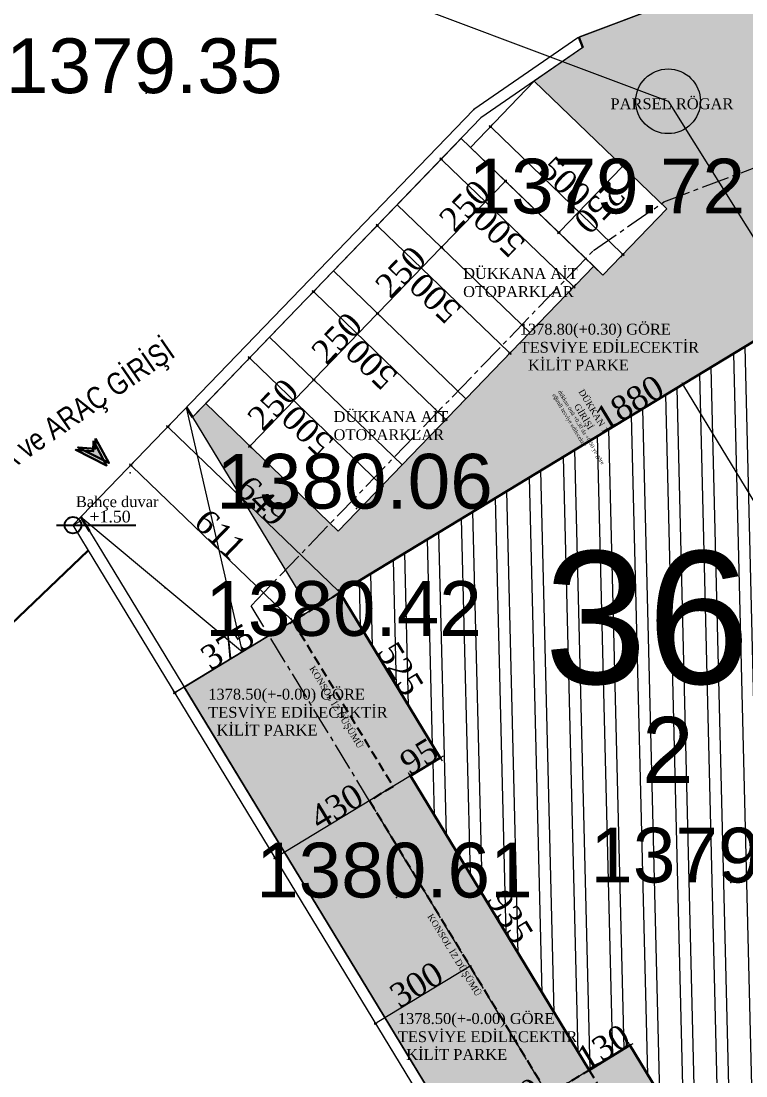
# Model space of a CAD drawing. Header units: millimetres. Extents: x 2232 to 85269, y -3593 to 5869.
# Drawn here: x 4327 to 4820, y -1970 to -1254 of the extents above; entities that cross this region are included whole.
import ezdxf

# ---------------------------------------------------------------- set-up
doc = ezdxf.new("R2010")
doc.units = ezdxf.units.MM
for name, pattern in [('CENTER2', [112.5, 75, -12.5, 12.5, -12.5]), ('DOTX2', [0.5, 0, -0.5]), ('HIDDEN', [0.375, 0.25, -0.125])]:
    doc.linetypes.add(name, pattern=pattern)
for name, color, linetype, lineweight in [('03_PARSEL_ALN_YENI', 40, 'Continuous', 0), ('@03_PARSEL', 40, 'Continuous', 0), ('duvar', 232, 'Continuous', 30), ('gors2', 55, 'Continuous', 30), ('iz', 1, 'DOTX2', 20), ('Kiris', 7, 'Continuous', 30), ('KOMSU', 6, 'Continuous', 0), ('NKOT', 1, 'Continuous', 0), ('NOKTA', 30, 'Continuous', 0), ('NOKTA_PARSEL_YENI', 2, 'Continuous', 0), ('taramaa', 8, 'Continuous', 13), ('TEVHID', 4, 'Continuous', 0), ('yazı', 11, 'Continuous', 20), ('YOLATERK', 143, 'Continuous', 0), ('ölçü iç', 170, 'Continuous', 9), ('ÖLÇÜ İÇ', 7, 'Continuous', 9)]:
    doc.layers.add(name, color=color, linetype=linetype, lineweight=lineweight)
for name, color, linetype in [('Kot', 7, 'Continuous'), ('LINES', 50, 'Continuous'), ('Yazi', 7, 'Continuous')]:
    doc.layers.add(name, color=color, linetype=linetype)
doc.styles.add('m2', font='arial.ttf', dxfattribs={"width": 0.8, "height": 16})
doc.styles.add('ROMANT', font='times.ttf')
doc.styles.get("Standard").update_dxf_attribs({"font": 'arial.ttf'})
doc.styles.add('times new roman tur_1_18', font='times.ttf', dxfattribs={"height": 0.2})
doc.styles.add('Times roman', font='times.ttf')
doc.dimstyles.new('VAZİYET ÖLÇÜ', dxfattribs={"dimtxt": 65, "dimasz": 5, "dimexe": 5, "dimexo": 0, "dimgap": 0, "dimtad": 1, "dimdec": 0, "dimzin": 3, "dimdsep": 46, "dimtxsty": 'ROMANT', "dimblk": 'fm-dim', "dimcen": 9, "dimdle": 1.25, "dimse1": 1, "dimse2": 1, "dimaunit": 1, "dimadec": 4, "dimazin": 0, "dimtfac": 0.75, "dimtdec": 0, "dimtix": 1, "dimtofl": 0, "dimtmove": 2, "dimatfit": 3, "dimldrblk": '11_AR2', "dimfxl": 1, "dimtvp": 1, "dimtolj": 1, "dimtzin": 3, "dimarcsym": 0})
pattern_1 = [(45, (-15000, 0), (0, 45.25483399593904), [96, -32]), (135, (-14977.372583, 22.627417), (3.552713678800501e-15, 45.25483399593904), [96, -32])]

# ---------------------------------------------------------------- blocks, each defined once
blk = doc.blocks.new('fm-dim')
at = {"linetype": 'Continuous'}
for p, q in [((-0.5, 0), (-1, 0)), ((0, 0.5), (4e-16, 2)), ((0, -0.5), (0, -2)), ((0.5, -2e-16), (1, -4e-16))]:
    blk.add_line(p, q, dxfattribs=at)
at = {"color": 9, "linetype": 'Continuous'}
blk.add_circle((0, 0), 0.5, dxfattribs=at)
blk = doc.blocks.new('*D19')
at = {"layer": 'Defpoints', "color": 0, "transparency": 16777216}
for p in [(784669.4131599977, -318731.225567145, -11.59669621302051), (784669.4131599977, -318731.225567145), (784919.4131599976, -318731.2255671452, -11.59669621302051)]:
    blk.add_point(p, dxfattribs=at)
at = {"layer": 'ÖLÇÜ İÇ', "color": 0, "lineweight": -2, "transparency": 16777216}
blk.add_line((784914.4131599977, -318731.2255671451), (784674.4131599977, -318731.225567145), dxfattribs=at)
at = {"layer": 'ÖLÇÜ İÇ', "color": 0, "lineweight": -2, "transparency": 16777216, "xscale": 5, "yscale": 5, "zscale": 5}
for p, rotation in [((784669.4131599977, -318731.225567145), 179.999999999976), ((784919.4131599977, -318731.2255671451), 359.9999999999761)]:
    blk.add_blockref('fm-dim', p, dxfattribs=dict(at, rotation=rotation))
at = {"layer": 'ÖLÇÜ İÇ', "color": 0, "transparency": 16777216, "insert": (784794.4131599977, -318764.2879319613), "char_height": 65, "attachment_point": 5, "rotation": 179.99999999997607, "style": 'ROMANT'}
blk.add_mtext('\\A1;250', dxfattribs=at)
blk = doc.blocks.new('11_AR2')
blk.add_line((-0.5, 0), (-1, 0))
blk.add_circle((0, 0), 0.5)
blk = doc.blocks.new('*D20')
at = {"layer": 'Defpoints', "color": 0, "transparency": 16777216}
for p in [(784747.5802167184, -318397.8888023626, -11.59669621302051), (784747.5802167184, -318397.8888023626), (784747.5802167186, -318897.8888023625, -11.59669621302051)]:
    blk.add_point(p, dxfattribs=at)
at = {"layer": 'ÖLÇÜ İÇ', "color": 0, "lineweight": -2, "transparency": 16777216}
blk.add_line((784747.5802167186, -318892.8888023625), (784747.5802167184, -318402.8888023625), dxfattribs=at)
at = {"layer": 'ÖLÇÜ İÇ', "color": 0, "lineweight": -2, "transparency": 16777216, "xscale": 5, "yscale": 5, "zscale": 5}
for p, rotation in [((784747.5802167184, -318397.8888023625), 90.00000000002727), ((784747.5802167186, -318897.8888023625), 270.0000000000273)]:
    blk.add_blockref('fm-dim', p, dxfattribs=dict(at, rotation=rotation))
at = {"layer": 'ÖLÇÜ İÇ', "color": 0, "transparency": 16777216, "insert": (784780.6425815347, -318647.8888023625), "char_height": 65, "attachment_point": 5, "rotation": 270.0000000000273, "style": 'ROMANT'}
blk.add_mtext('\\A1;500', dxfattribs=at)
blk = doc.blocks.new('YTTYTY')
at = {"layer": 'NOKTA'}
for p in [(1080623.716218128, -439430.1932641108, -125.30517578125), (1081880.21621812, -439757.0932641466, -89.00146484375), (1081195.016218125, -440559.0932641466, -54.60205078125), (1080466.044500402, -440672.5898508866, -136720.0886726379), (1080675.316218122, -440774.0932641466, -18.90869140625), (1082211.116218119, -441574.8932642181, -89.404296875), (1081303.116218126, -441615.5932641466)]:
    blk.add_point(p, dxfattribs=at)
at = {"layer": 'NKOT'}
for s, p in [('1379.35', (1080242.544324799, -439430.1932641108, -125.30517578125)), ('1379.72', (1081499.044324792, -439757.0932641466, -89.00146484375)), ('1380.06', (1080813.844324796, -440559.0932641466, -54.60205078125)), ('1380.42', (1080784.121872484, -440904.7539435466, -18.90869140625)), ('1379.71', (1081829.944324791, -441574.8932642181, -89.404296875)), ('1380.61', (1080921.944324798, -441615.5932641466))]:
    blk.add_text(s, height=148.7500071525574, dxfattribs=at).set_placement(p)
blk = doc.blocks.new('*D2486')
at = {"layer": 'Defpoints', "color": 0, "transparency": 16777216}
for p in [(1127611.035515139, -439811.6020418108), (1127611.035515139, -439811.6020418109), (1126004.012808587, -440787.2444048847)]:
    blk.add_point(p, dxfattribs=at)
at = {"layer": 'ÖLÇÜ İÇ', "color": 0, "lineweight": -2, "transparency": 16777216}
blk.add_line((1126008.286805147, -440784.6496113661), (1127606.761518579, -439814.1968353297), dxfattribs=at)
at = {"layer": 'ÖLÇÜ İÇ', "color": 0, "lineweight": -2, "transparency": 16777216, "xscale": 5, "yscale": 5, "zscale": 5}
for p, rotation in [((1127611.035515139, -439811.6020418109), 31.2624292926261), ((1126004.012808587, -440787.2444048849), 211.2624292926261)]:
    blk.add_blockref('fm-dim', p, dxfattribs=dict(at, rotation=rotation))
at = {"layer": 'ÖLÇÜ İÇ', "color": 0, "transparency": 16777216, "insert": (1126790.366159875, -440271.16153665), "char_height": 65, "attachment_point": 5, "rotation": 31.262429292626095, "style": 'ROMANT'}
blk.add_mtext('\\A1;1880', dxfattribs=at)
blk = doc.blocks.new('*D2501')
at = {"layer": 'Defpoints', "color": 0, "transparency": 16777216}
for p in [(1126791.610492, -442017.087845767), (1126791.610492, -442017.087845767), (1127730.925745811, -443564.2746004803)]:
    blk.add_point(p, dxfattribs=at)
at = {"layer": 'ÖLÇÜ İÇ', "color": 0, "lineweight": -2, "transparency": 16777216}
blk.add_line((1127728.330952292, -443560.0006039203), (1126794.205285519, -442021.361842327), dxfattribs=at)
at = {"layer": 'ÖLÇÜ İÇ', "color": 0, "lineweight": -2, "transparency": 16777216, "xscale": 5, "yscale": 5, "zscale": 5}
for p, rotation in [((1126791.610492, -442017.087845767), 121.2624292926255), ((1127730.925745811, -443564.2746004803), 301.2624292926255)]:
    blk.add_blockref('fm-dim', p, dxfattribs=dict(at, rotation=rotation))
at = {"layer": 'ÖLÇÜ İÇ', "color": 0, "transparency": 16777216, "insert": (1127289.529805603, -442773.5232211351), "char_height": 65, "attachment_point": 5, "rotation": 301.2624292926255, "style": 'ROMANT'}
blk.add_mtext('\\A1;1810', dxfattribs=at)
blk = doc.blocks.new('*D2502')
at = {"layer": 'Defpoints', "color": 0, "transparency": 16777216}
for p in [(1126791.610492, -442017.0878457668), (1126680.48658144, -442084.5524772562), (1126680.48658144, -442084.5524772562)]:
    blk.add_point(p, dxfattribs=at)
at = {"layer": 'ÖLÇÜ İÇ', "color": 0, "lineweight": -2, "transparency": 16777216}
blk.add_line((1126787.33649544, -442019.6826392857), (1126684.760578, -442081.9576837374), dxfattribs=at)
at = {"layer": 'ÖLÇÜ İÇ', "color": 0, "lineweight": -2, "transparency": 16777216, "xscale": 5, "yscale": 5, "zscale": 5}
for p, rotation in [((1126791.610492, -442017.0878457669), 31.26242929268892), ((1126680.48658144, -442084.5524772562), 211.2624292926889)]:
    blk.add_blockref('fm-dim', p, dxfattribs=dict(at, rotation=rotation))
at = {"layer": 'ÖLÇÜ İÇ', "color": 0, "transparency": 16777216, "insert": (1126718.890534732, -442022.5584748138), "char_height": 65, "attachment_point": 5, "rotation": 31.262429292688893, "style": 'ROMANT'}
blk.add_mtext('\\A1;130', dxfattribs=at)
blk = doc.blocks.new('*D2503')
at = {"layer": 'Defpoints', "color": 0, "transparency": 16777216}
for p in [(1126195.260193422, -441285.3151205401), (1126195.260193421, -441285.3151205407), (1126680.486581441, -442084.5524772562)]:
    blk.add_point(p, dxfattribs=at)
at = {"layer": 'ÖLÇÜ İÇ', "color": 0, "lineweight": -2, "transparency": 16777216}
blk.add_line((1126677.891787921, -442080.2784806967), (1126197.85498694, -441289.5891171007), dxfattribs=at)
at = {"layer": 'ÖLÇÜ İÇ', "color": 0, "lineweight": -2, "transparency": 16777216, "xscale": 5, "yscale": 5, "zscale": 5}
for p, rotation in [((1126195.260193421, -441285.3151205407), 121.2624292926515), ((1126680.48658144, -442084.5524772567), 301.2624292926516)]:
    blk.add_blockref('fm-dim', p, dxfattribs=dict(at, rotation=rotation))
at = {"layer": 'ÖLÇÜ İÇ', "color": 0, "transparency": 16777216, "insert": (1126466.215192304, -441667.7271562245), "char_height": 65, "attachment_point": 5, "rotation": 301.2624292926515, "style": 'ROMANT'}
blk.add_mtext('\\A1;935', dxfattribs=at)
blk = doc.blocks.new('*D2504')
at = {"layer": 'Defpoints', "color": 0, "transparency": 16777216}
for p in [(1126276.466128062, -441236.0140436828), (1126195.260193422, -441285.3151205401), (1126195.260193422, -441285.3151205393)]:
    blk.add_point(p, dxfattribs=at)
at = {"layer": 'ÖLÇÜ İÇ', "color": 0, "lineweight": -2, "transparency": 16777216}
blk.add_line((1126272.192131502, -441238.6088372007), (1126199.534189981, -441282.7203270205), dxfattribs=at)
at = {"layer": 'ÖLÇÜ İÇ', "color": 0, "lineweight": -2, "transparency": 16777216, "xscale": 5, "yscale": 5, "zscale": 5}
for p, rotation in [((1126276.466128062, -441236.014043682), 31.26242929245344), ((1126195.260193422, -441285.3151205393), 211.2624292924534)]:
    blk.add_blockref('fm-dim', p, dxfattribs=dict(at, rotation=rotation))
at = {"layer": 'ÖLÇÜ İÇ', "color": 0, "transparency": 16777216, "insert": (1126218.656518067, -441232.3227772363), "char_height": 65, "attachment_point": 5, "rotation": 31.26242929245343, "style": 'ROMANT'}
blk.add_mtext('\\A1;95', dxfattribs=at)
blk = doc.blocks.new('*D2505')
at = {"layer": 'Defpoints', "color": 0, "transparency": 16777216}
for p in [(1126004.012808587, -440787.2444048848), (1126276.466128062, -441236.0140436827), (1126276.466128062, -441236.0140436827)]:
    blk.add_point(p, dxfattribs=at)
at = {"layer": 'ÖLÇÜ İÇ', "color": 0, "lineweight": -2, "transparency": 16777216}
blk.add_line((1126006.607602106, -440791.5184014448), (1126273.871334543, -441231.7400471228), dxfattribs=at)
at = {"layer": 'ÖLÇÜ İÇ', "color": 0, "lineweight": -2, "transparency": 16777216, "xscale": 5, "yscale": 5, "zscale": 5}
for p, rotation in [((1126004.012808587, -440787.2444048848), 121.2624292925841), ((1126276.466128062, -441236.0140436827), 301.262429292584)]:
    blk.add_blockref('fm-dim', p, dxfattribs=dict(at, rotation=rotation))
at = {"layer": 'ÖLÇÜ İÇ', "color": 0, "transparency": 16777216, "insert": (1126168.501155023, -440994.4712222955), "char_height": 65, "attachment_point": 5, "rotation": 301.26242929258405, "style": 'ROMANT'}
blk.add_mtext('\\A1;525', dxfattribs=at)
blk = doc.blocks.new('*D2506')
at = {"layer": 'Defpoints', "color": 0, "transparency": 16777216}
for p in [(1125536.57975412, -440336.6151011848), (1125536.57975412, -440336.6151011848), (1126004.012808412, -440787.244404991)]:
    blk.add_point(p, dxfattribs=at)
at = {"layer": 'ÖLÇÜ İÇ', "color": 0, "lineweight": -2, "transparency": 16777216}
blk.add_line((1126000.413164798, -440783.7741649627), (1125540.179397734, -440340.0853412132), dxfattribs=at)
at = {"layer": 'ÖLÇÜ İÇ', "color": 0, "lineweight": -2, "transparency": 16777216, "xscale": 5, "yscale": 5, "zscale": 5}
for p, rotation in [((1125536.57975412, -440336.6151011848), 136.0485959687443), ((1126004.012808412, -440787.244404991), 316.0485959687443)]:
    blk.add_blockref('fm-dim', p, dxfattribs=dict(at, rotation=rotation))
at = {"layer": 'ÖLÇÜ İÇ', "color": 0, "transparency": 16777216, "insert": (1125793.308200992, -440538.0597299179), "char_height": 65, "attachment_point": 5, "rotation": 316.04859596874434, "style": 'ROMANT'}
blk.add_mtext('\\A1;649', dxfattribs=at)
blk = doc.blocks.new('*D2518')
at = {"layer": 'Defpoints', "color": 0, "transparency": 16777216}
for p in [(1126680.472221627, -442084.5288245865), (1126312.908519391, -442307.6810665702), (1126312.90851939, -442307.6810665695)]:
    blk.add_point(p, dxfattribs=at)
at = {"layer": 'ÖLÇÜ İÇ', "color": 0, "lineweight": -2, "transparency": 16777216}
blk.add_line((1126676.19822507, -442087.1236181092), (1126317.182515947, -442305.0862730462), dxfattribs=at)
at = {"layer": 'ÖLÇÜ İÇ', "color": 0, "lineweight": -2, "transparency": 16777216, "xscale": 5, "yscale": 5, "zscale": 5}
for p, rotation in [((1126680.472221627, -442084.5288245858), 31.26242935324289), ((1126312.90851939, -442307.6810665695), 211.2624293532429)]:
    blk.add_blockref('fm-dim', p, dxfattribs=dict(at, rotation=rotation))
at = {"layer": 'ÖLÇÜ İÇ', "color": 0, "transparency": 16777216, "insert": (1126479.53236849, -442167.8432588979), "char_height": 65, "attachment_point": 5, "rotation": 31.262429353242887, "style": 'ROMANT'}
blk.add_mtext('\\A1;430', dxfattribs=at)
blk = doc.blocks.new('*D2519')
at = {"layer": 'Defpoints', "color": 0, "transparency": 16777216}
for p in [(1126195.242162736, -441285.2854214159), (1125827.678459653, -441508.4376639132), (1125827.678459653, -441508.4376639132)]:
    blk.add_point(p, dxfattribs=at)
at = {"layer": 'ÖLÇÜ İÇ', "color": 0, "lineweight": -2, "transparency": 16777216}
blk.add_line((1126190.968166179, -441287.8802149392), (1125831.95245621, -441505.8428703899), dxfattribs=at)
at = {"layer": 'ÖLÇÜ İÇ', "color": 0, "lineweight": -2, "transparency": 16777216, "xscale": 5, "yscale": 5, "zscale": 5}
for p, rotation in [((1126195.242162736, -441285.2854214159), 31.26242935326862), ((1125827.678459653, -441508.4376639132), 211.2624293532686)]:
    blk.add_blockref('fm-dim', p, dxfattribs=dict(at, rotation=rotation))
at = {"layer": 'ÖLÇÜ İÇ', "color": 0, "transparency": 16777216, "insert": (1125994.302309176, -441368.5998559847), "char_height": 65, "attachment_point": 5, "rotation": 31.262429353268637, "style": 'ROMANT'}
blk.add_mtext('\\A1;430', dxfattribs=at)
blk = doc.blocks.new('*D2520')
at = {"layer": 'Defpoints', "color": 0, "transparency": 16777216}
for p in [(1125875.792911854, -440865.088210559), (1125555.243170427, -441059.6977245877), (1125555.243170427, -441059.6977245877)]:
    blk.add_point(p, dxfattribs=at)
at = {"layer": 'ÖLÇÜ İÇ', "color": 0, "lineweight": -2, "transparency": 16777216}
blk.add_line((1125871.518915297, -440867.6830040823), (1125559.517166984, -441057.1029310644), dxfattribs=at)
at = {"layer": 'ÖLÇÜ İÇ', "color": 0, "lineweight": -2, "transparency": 16777216, "xscale": 5, "yscale": 5, "zscale": 5}
for p, rotation in [((1125875.792911854, -440865.088210559), 31.26242935328261), ((1125555.243170427, -441059.6977245877), 211.2624293532826)]:
    blk.add_blockref('fm-dim', p, dxfattribs=dict(at, rotation=rotation))
at = {"layer": 'ÖLÇÜ İÇ', "color": 0, "transparency": 16777216, "insert": (1125698.311398436, -440934.0511627175), "char_height": 65, "attachment_point": 5, "rotation": 31.26242935328258, "style": 'ROMANT'}
blk.add_mtext('\\A1;375', dxfattribs=at)
blk = doc.blocks.new('*D2521')
at = {"layer": 'Defpoints', "color": 0, "transparency": 16777216}
for p in [(1125435.920059679, -440441.0283473257), (1125435.920059679, -440441.0283473255), (1125875.79291206, -440865.0882108983)]:
    blk.add_point(p, dxfattribs=at)
at = {"layer": 'ÖLÇÜ İÇ', "color": 0, "lineweight": -2, "transparency": 16777216}
blk.add_line((1125872.193268446, -440861.6179708697), (1125439.519703292, -440444.4985873539), dxfattribs=at)
at = {"layer": 'ÖLÇÜ İÇ', "color": 0, "lineweight": -2, "transparency": 16777216, "xscale": 5, "yscale": 5, "zscale": 5}
for p, rotation in [((1125435.920059679, -440441.0283473255), 136.0485959686964), ((1125875.79291206, -440865.088210898), 316.0485959686964)]:
    blk.add_blockref('fm-dim', p, dxfattribs=dict(at, rotation=rotation))
at = {"layer": 'ÖLÇÜ İÇ', "color": 0, "transparency": 16777216, "insert": (1125678.803354233, -440629.2557330391), "char_height": 65, "attachment_point": 5, "rotation": 316.0485959686964, "style": 'ROMANT'}
blk.add_mtext('\\A1;611', dxfattribs=at)
blk = doc.blocks.new('*D2522')
at = {"layer": 'Defpoints', "color": 0, "transparency": 16777216}
for p in [(1126357.235308004, -441802.6129605374), (1126100.795515885, -441958.3005711387, -138060.7055664063), (1126100.795515885, -441958.3005711381)]:
    blk.add_point(p, dxfattribs=at)
at = {"layer": 'ÖLÇÜ İÇ', "color": 0, "lineweight": -2, "transparency": 16777216}
blk.add_line((1126352.961311447, -441805.2077540602), (1126105.069512442, -441955.7057776148), dxfattribs=at)
at = {"layer": 'ÖLÇÜ İÇ', "color": 0, "lineweight": -2, "transparency": 16777216, "xscale": 5, "yscale": 5, "zscale": 5}
for p, rotation in [((1126357.235308004, -441802.6129605368), 31.26242935317646), ((1126100.795515885, -441958.3005711381), 211.2624293531764)]:
    blk.add_blockref('fm-dim', p, dxfattribs=dict(at, rotation=rotation))
at = {"layer": 'ÖLÇÜ İÇ', "color": 0, "transparency": 16777216, "insert": (1126211.857409926, -441852.1950791577), "char_height": 65, "attachment_point": 5, "rotation": 31.262429353176426, "style": 'ROMANT'}
blk.add_mtext('\\A1;300', dxfattribs=at)
blk = doc.blocks.new('*D2533')
at = {"layer": 'Defpoints', "color": 0, "transparency": 16777216}
for p in [(1126935.744058663, -440221.5794177835), (1126935.744058662, -440221.5794177837), (1127869.869725436, -441760.2181793763)]:
    blk.add_point(p, dxfattribs=at)
at = {"layer": 'ÖLÇÜ İÇ', "color": 0, "lineweight": -2, "transparency": 16777216}
blk.add_line((1127867.274931917, -441755.9441828164), (1126938.338852181, -440225.8534143437), dxfattribs=at)
at = {"layer": 'ÖLÇÜ İÇ', "color": 0, "lineweight": -2, "transparency": 16777216, "xscale": 5, "yscale": 5, "zscale": 5}
for p, rotation in [((1126935.744058662, -440221.5794177837), 121.2624292926241), ((1127869.869725435, -441760.2181793764), 301.2624292926241)]:
    blk.add_blockref('fm-dim', p, dxfattribs=dict(at, rotation=rotation))
at = {"layer": 'ÖLÇÜ İÇ', "color": 0, "transparency": 16777216, "insert": (1127431.068578747, -440973.7407965915), "char_height": 65, "attachment_point": 5, "rotation": 301.26242929262406, "style": 'ROMANT'}
blk.add_mtext('\\A1;1800', dxfattribs=at)
blk = doc.blocks.new('*D2537')
at = {"layer": 'Defpoints', "color": 0, "transparency": 16777216}
for p in [(1127869.869725436, -441760.2181793763), (1126968.056451279, -442307.719611846), (1126968.056451279, -442307.719611846)]:
    blk.add_point(p, dxfattribs=at)
at = {"layer": 'ÖLÇÜ İÇ', "color": 0, "lineweight": -2, "transparency": 16777216}
blk.add_line((1127865.595728876, -441762.8129728953), (1126972.330447839, -442305.1248183272), dxfattribs=at)
at = {"layer": 'ÖLÇÜ İÇ', "color": 0, "lineweight": -2, "transparency": 16777216, "xscale": 5, "yscale": 5, "zscale": 5}
for p, rotation in [((1127869.869725436, -441760.2181793764), 31.26242929260379), ((1126968.056451279, -442307.719611846), 211.2624292926038)]:
    blk.add_blockref('fm-dim', p, dxfattribs=dict(at, rotation=rotation))
at = {"layer": 'ÖLÇÜ İÇ', "color": 0, "transparency": 16777216, "insert": (1127401.805086369, -442005.7072089133), "char_height": 65, "attachment_point": 5, "rotation": 31.262429292603805, "style": 'ROMANT'}
blk.add_mtext('\\A1;1055', dxfattribs=at)
blk = doc.blocks.new('FGFDGFDG')
at = {"layer": 'ÖLÇÜ İÇ', "color": 3}
blk.add_lwpolyline([(784669.4131599978, -318397.8888023625), (784919.4131599978, -318397.8888023624), (784919.4131599977, -318897.8888023625), (784669.4131599977, -318897.8888023625)], close=True, dxfattribs=at)
at = {"layer": 'ÖLÇÜ İÇ'}
dim = blk.add_aligned_dim(p1=(784747.5802167187, -318897.8888023625), p2=(784747.5802167185, -318397.8888023625), distance=1.1641532182698902e-10, dimstyle='VAZİYET ÖLÇÜ', dxfattribs=at)
dim.commit()
dim.dimension.update_dxf_attribs({"geometry": '*D20', "text_midpoint": (784780.6425815347, -318647.8888023625, 11.59669621302051)})
dim = blk.add_aligned_dim(p1=(784919.4131599977, -318731.2255671451), p2=(784669.4131599977, -318731.225567145), distance=0, dimstyle='VAZİYET ÖLÇÜ', dxfattribs=at)
dim.commit()
dim.dimension.update_dxf_attribs({"geometry": '*D19', "text_midpoint": (784794.4131599977, -318764.2879319612, 11.59669621302051), "insert": (0, 5.820766091346741e-11)})
blk = doc.blocks.new('DFGDFG')
at = {"layer": 'gors2'}
h = blk.add_hatch(color=256, dxfattribs=at)
h.paths.add_polyline_path([(1065479.574171241, -440403.1889783834), (1065479.713973732, -440395.9962300099), (1065485.567454078, -440396.4256745719), (1065485.781798314, -440385.3978013684), (1065508.857699596, -440428.2180962299), (1065455.173763627, -440401.3988259007)])
h.paths.add_polyline_path([(1065480.124030227, -440374.8990869403), (1065485.781798314, -440385.3978013684), (1065485.567454078, -440396.4256745719), (1065479.713973732, -440395.9962300099)])
h.paths.add_polyline_path([(1065432.280409444, -440399.7192394165), (1065455.173763627, -440401.3988259007), (1065508.857699596, -440428.2180962299), (1065516.053159588, -440441.5701952334)])
at = {"layer": 'taramaa'}
h = blk.add_hatch(dxfattribs=at)
h.set_pattern_fill('AR-HBONE', color=256, scale=8)
h.set_pattern_definition(pattern_1)
h.paths.add_polyline_path([(1070330.959994344, -446180.5187171082), (1069903.560338346, -446439.9980689894), (1069773.820662405, -446226.2982409905), (1070201.220318403, -445966.8188891092)], flags=16)
h.paths.add_polyline_path([(1069476.160682348, -446699.4774208711), (1069346.421006407, -446485.7775928719), (1069773.820662405, -446226.2982409906), (1069903.560338346, -446439.9980689895)], flags=16)
h.paths.add_polyline_path([(1069268.490026999, -446357.6106203371), (1069138.750351058, -446143.9107923378), (1069566.150007056, -445884.4314404567), (1069695.889682997, -446098.1312684557)], flags=16)
h.paths.add_polyline_path([(1069695.889682997, -446098.1312684555), (1069566.150007056, -445884.4314404564), (1069993.549663054, -445624.9520885753), (1070123.289338995, -445838.6519165743)], flags=16)
h.paths.add_polyline_path([(1070330.959994343, -446180.5187171083), (1070201.220318403, -445966.8188891094), (1070628.619974401, -445707.3395372279), (1070758.359650342, -445921.0393652269)], flags=16)
h.paths.add_polyline_path([(1070758.359650341, -445921.0393652271), (1070628.6199744, -445707.3395372281), (1071056.019630398, -445447.8601853469), (1071185.759306339, -445661.5600133457)], flags=16)
h.paths.add_polyline_path([(1070123.289338994, -445838.6519165744), (1069993.549663054, -445624.9520885753), (1070420.949319052, -445365.4727366942), (1070550.688994993, -445579.1725646929)], flags=16)
h.paths.add_polyline_path([(1070550.688994992, -445579.1725646933), (1070420.949319051, -445365.4727366943), (1070848.34897505, -445105.993384813), (1070978.08865099, -445319.6932128118)], flags=16)
h.paths.add_polyline_path([(1070343.123073332, -445237.2421791067), (1070213.383397391, -445023.5423511075), (1070640.783053389, -444764.0629992266), (1070770.52272933, -444977.7628272253)], flags=16)
h.paths.add_polyline_path([(1069915.723417334, -445496.7215309878), (1069785.983741393, -445283.0217029889), (1070213.383397392, -445023.5423511076), (1070343.123073332, -445237.2421791067)], flags=16)
h.paths.add_polyline_path([(1069488.323761336, -445756.2008828691), (1069358.584085396, -445542.50105487), (1069785.983741394, -445283.0217029888), (1069915.723417334, -445496.7215309877)], flags=16)
h.paths.add_polyline_path([(1069060.924105339, -446015.6802347506), (1068931.184429398, -445801.9804067514), (1069358.584085396, -445542.5010548701), (1069488.323761337, -445756.2008828691)], flags=16)
h.paths.add_polyline_path([(1069150.983044046, -445200.5919908597), (1069280.722719987, -445414.2918188585), (1068853.323063989, -445673.77117074), (1068723.583388048, -445460.0713427408)], flags=16)
h.paths.add_polyline_path([(1070135.522031982, -444895.3331150959), (1069708.122375984, -445154.8124669773), (1069578.382700043, -444941.1126389782), (1070005.782356042, -444681.6332870969)], flags=16)
h.paths.add_polyline_path([(1069578.382700044, -444941.1126389783), (1069708.122375984, -445154.812466977), (1069280.722719986, -445414.2918188585), (1069150.983044046, -445200.5919908593)], flags=16)
h.paths.add_polyline_path([(1070433.182012039, -444422.1539352158), (1070562.92168798, -444635.8537632148), (1070135.522031982, -444895.3331150961), (1070005.782356041, -444681.6332870971)], flags=16)
h.paths.add_polyline_path([(1070225.56706871, -444080.2533112607), (1070355.30674465, -444293.9531392596), (1069927.907088652, -444553.432491141), (1069798.167412712, -444339.7326631419)], flags=16)
h.paths.add_polyline_path([(1069798.167412712, -444339.732663142), (1069927.907088653, -444553.4324911408), (1069500.507432655, -444812.9118430221), (1069370.767756714, -444599.2120150231)], flags=16)
h.paths.add_polyline_path([(1069370.767756714, -444599.2120150232), (1069500.507432655, -444812.911843022), (1069073.107776657, -445072.3911949033), (1068943.368100716, -444858.6913669042)], flags=16)
h.paths.add_polyline_path([(1068943.368100716, -444858.6913669045), (1069073.107776657, -445072.3911949033), (1068645.708120659, -445331.8705467847), (1068515.968444719, -445118.1707187857)], flags=16)
h.paths.add_polyline_path([(1069363.227766219, -446963.0761378718), (1069820.922212779, -446761.7907842378), (1069921.564889596, -446990.6380075184), (1070146.511777418, -446891.7106244044), (1070322.065481625, -446789.6828663062), (1070196.445657285, -446573.5355560458), (1071945.551441007, -445557.0765168785), (1071908.508127584, -445477.2901051996), (1071618.264733094, -445612.0445928975), (1070565.495297954, -443344.5180734409), (1070855.738692444, -443209.7635857433), (1070791.397294376, -443095.180977585), (1070512.377369198, -443251.8586127278), (1069777.950954467, -441943.952713458), (1069490.782350375, -441582.1312548602), (1069533.444361702, -441515.1373359005), (1069529.97113151, -441512.5762396128), (1069498.820534321, -441536.2445862077), (1068906.259114931, -440766.6564708418), (1068893.851192457, -440750.0576778108), (1068547.936205948, -440389.0274545492), (1068561.728864405, -440375.8122527273), (1068254.511709147, -440055.1708163104), (1068221.457129773, -440020.6718710881), (1067844.615155124, -439692.0528891165), (1068056.737690297, -439448.1240652706), (1067569.412825477, -439024.9492859059), (1067292.779433801, -439091.7097778161), (1066798.945474432, -439278.5658706021), (1066809.562237357, -439306.6244583249), (1066677.727533031, -439397.653182721), (1067037.6918944, -439744.6771855569), (1066864.179892982, -439924.6593662416), (1066839.06800119, -439900.4502218267), (1066145.019995517, -440620.3789445637), (1065785.055634148, -440273.3549417259), (1065749.25304982, -440310.492587242), (1066068.625941779, -440836.5454818886), (1067756.854583212, -439811.6020418108), (1068029.307902687, -440260.3716806087), (1068110.513837327, -440211.0706037513), (1068595.740225345, -441010.3079604671), (1068484.616314785, -441077.7725919567), (1069423.931568596, -442624.95934667), (1069535.055479155, -442557.4947151807), (1070020.281867173, -443356.7320718963), (1069939.075932536, -443406.0331487518), (1070211.529252012, -443854.8027875505), (1068476.286648658, -444908.2889561898), (1068181.380890852, -445087.3297064793), (1069460.31343594, -447193.4876655401), (1069463.870443035, -447191.9233611523)])
h = blk.add_hatch(dxfattribs=at)
h.set_pattern_fill('AR-HBONE', color=256, scale=8)
h.set_pattern_definition(pattern_1)
h.paths.add_polyline_path([(1067876.744813883, -443564.2746004802), (1067765.620903323, -443631.7392319692), (1068250.847291342, -444430.9765886855), (1068332.053225982, -444381.6755118277), (1068604.506545457, -444830.4451506257), (1068181.380891228, -445087.3297070973), (1065726.706217806, -441044.1289633879), (1066149.831876659, -440787.244404885), (1066422.285196134, -441236.0140436827), (1066341.079261495, -441285.3151205402), (1066826.305649512, -442084.5524772571), (1066937.429560073, -442017.0878457672), (1067010.083778599, -442136.7597494463), (1066844.676258288, -442237.1805980927), (1066953.657586079, -442416.6884536119), (1067007.94119583, -442383.7322364547), (1067423.10815884, -443067.5716860516), (1067534.232069399, -443000.1070545614)])
blk.add_line((1065075.821624494, -441045.0987300713, -138060.7055664062), (1065466.044500402, -440672.5898508866, -138060.7055664062))
at = {"layer": '03_PARSEL_ALN_YENI', "lineweight": 0}
blk.add_lwpolyline([(1070022.90135233, -441665.3299331506), (1069667.596911534, -441172.1681555946), (1069560.825729593, -441035.8820134838), (1069052.367485262, -440386.8696930845), (1068553.397673211, -439856.735909446), (1068392.699481814, -439700.1285735805), (1067605.217454321, -439016.308482929), (1067292.779433801, -439091.7097778161), (1066795.525514125, -439279.8599096377), (1066513.300316474, -439474.7296889265), (1065424.48909933, -440604.1421538432), (1065466.044500402, -440672.5898508866), (1068138.595388918, -445074.6639249165), (1068304.508393898, -445347.9464060505), (1069448.319731398, -447231.5352258523), (1070160.130297578, -446918.4944131215), (1072089.977961666, -445796.9115246971), (1070882.462486736, -443196.0824441154)], close=True, dxfattribs=at)
for points in [[(1065462.125633155, -440608.3268474831), (1065462.125633155, -440608.3268474831), (1065491.68847974, -440657.0210897376), (1068164.239368262, -445059.0951637765), (1068330.152373241, -445332.3776449105), (1069460.31343594, -447193.4876655401), (1070146.511777418, -446891.7106244044), (1072051.243963706, -445784.7242715819), (1070855.738692444, -443209.7635857431), (1069997.571635249, -441681.4937221496), (1069643.609015524, -441190.1943892715), (1069537.210040802, -441054.3833443267), (1069029.590175233, -440406.4411573189), (1068531.99592894, -439877.7688526358), (1068372.378810602, -439722.2150692107), (1067569.412825477, -439024.9492859059)], [(1066809.562237357, -439306.6244583249), (1066532.815436855, -439497.7115348213), (1065749.25304982, -440310.492587242)], [(1065446.02365558, -440581.8045843249), (1065884.844090423, -440948.1216030243), (1065733.151072245, -440283.9703240838)], [(1065749.25304982, -440310.492587242), (1065833.608204246, -440449.4376077502), (1066068.625942384, -440836.5454815208), (1065701.062238462, -441059.6977245279)]]:
    blk.add_lwpolyline(points, dxfattribs=at)
at = {"layer": '@03_PARSEL'}
blk.add_line((1065466.044500402, -440672.5898508866, -138060.7055664062), (1068138.595388918, -445074.6639249165, -138060.7055664062), dxfattribs=at)
at = {"layer": 'duvar', "color": 1, "lineweight": 15}
blk.add_circle((1067041.162079208, -439452.362346998), 87.94956572749652, dxfattribs=at)
at = {"layer": 'gors2'}
for points in [[(1065480.124030227, -440374.8990869403), (1065516.053159588, -440441.5701952334), (1065432.280409444, -440399.7192394165), (1065479.574171241, -440403.1889783834), (1065480.124030227, -440374.8990869403)], [(1065486.117313064, -440368.1357831292), (1065522.046442425, -440434.8068914221), (1065438.273692281, -440392.9559356056), (1065485.567454078, -440396.4256745719), (1065486.117313064, -440368.1357831292)]]:
    blk.add_lwpolyline(points, dxfattribs=at)
at = {"layer": 'Kiris', "color": 18, "true_color": 0x000000}
for points in [[(1066809.562237357, -439306.6244583249), (1066798.945474432, -439278.5658706021)], [(1065733.151072245, -440283.970324084), (1065749.25304982, -440310.492587242)], [(1065446.02365558, -440581.8045843251), (1065469.558904335, -440620.5705096945)]]:
    blk.add_lwpolyline(points, dxfattribs=at)
at = {"layer": 'KOMSU', "lineweight": 0}
blk.add_line((1065424.489099524, -440604.1421538432), (1065441.933721876, -440593.6093361814), dxfattribs=at)
at = {"layer": 'Kot', "color": 11, "linetype": 'Continuous', "lineweight": -3}
for points in [[(1065379.489099423, -440604.1421538432), (1065469.489099423, -440604.1421538432)], [(1065469.489099423, -440604.1421538432), (1065595.690413183, -440604.1421538432)]]:
    blk.add_lwpolyline(points, dxfattribs=at)
blk.add_circle((1065424.489099423, -440604.1421538432), 22.5, dxfattribs=at)
at = {"layer": 'NOKTA_PARSEL_YENI', "lineweight": 0}
for p in [(1065424.48909945, -440604.1421538875), (1065424.489099494, -440604.1421538432), (1065424.489099494, -440604.1421538432), (1065424.489099423, -440604.1421538432), (1065424.489099494, -440604.1421538432), (1065424.489099494, -440604.1421538432), (1065424.489099423, -440604.1421538432), (1065424.489099494, -440604.1421538432), (1065424.489099494, -440604.1421538432), (1065433.2114107, -440598.8757450123)]:
    blk.add_point(p, dxfattribs=at)
at = {"layer": 'taramaa'}
blk.add_lwpolyline([(1067292.779433801, -439091.7097778161), (1066798.945474432, -439278.5658706021), (1066809.562237357, -439306.6244583249), (1066677.727533031, -439397.653182721), (1067037.6918944, -439744.6771855569), (1066864.179892982, -439924.6593662416), (1066839.06800119, -439900.4502218267), (1066145.019995517, -440620.3789445637), (1065785.055634148, -440273.3549417259), (1065749.25304982, -440310.492587242), (1066068.625941779, -440836.5454818886), (1067756.854583212, -439811.6020418108), (1068029.307902687, -440260.3716806087), (1068110.513837327, -440211.0706037513), (1068595.740225345, -441010.3079604671), (1068484.616314785, -441077.7725919567), (1069423.931568596, -442624.95934667)], dxfattribs=at)
blk.add_lwpolyline([(1067876.744813883, -443564.27460048), (1067765.620903323, -443631.7392319692), (1068250.847291342, -444430.9765886855), (1068332.053225982, -444381.6755118277), (1068604.506545457, -444830.4451506257), (1068181.380891228, -445087.3297070973), (1065726.706217806, -441044.1289633879), (1066149.831876659, -440787.244404885), (1066422.285196134, -441236.0140436827), (1066341.079261495, -441285.3151205402), (1066826.305649512, -442084.5524772571), (1066937.429560073, -442017.0878457672), (1067010.083778599, -442136.7597494463), (1066844.676258288, -442237.1805980927), (1066953.657586079, -442416.6884536119), (1067007.94119583, -442383.7322364547), (1067423.10815884, -443067.5716860516), (1067534.232069399, -443000.1070545614)], close=True, dxfattribs=at)
at = {"layer": 'TEVHID', "color": 3, "linetype": 'CENTER2', "lineweight": 0, "elevation": -138060.7055664062}
blk.add_lwpolyline([(1068196.701935383, -440207.2849626337), (1068438.789564643, -440464.4925687591), (1068672.745651428, -440713.0607636346), (1068913.001794224, -441019.731367357), (1069267.798644707, -441472.6053835392), (1069439.570899904, -441711.0248936596), (1069600.739400988, -441934.7264164797), (1070437.065915218, -443424.1014712621), (1071032.714920314, -444707.0508714879), (1071444.411329, -445593.7906394469), (1069933.15496162, -446472.0979344826), (1069463.544810111, -446678.6235895273), (1069132.838006102, -446134.0271004015), (1068560.932337367, -445192.2326904827), (1068395.035182353, -444918.9763135171), (1065908.20095464, -440822.8041780747), (1066838.552322823, -439857.7604538429), (1067029.470901335, -439725.9357210886), (1067440.477233759, -439570.4198114797), (1067471.983283722, -439562.816393176), (1068054.02162827, -440068.2368340697)], close=True, dxfattribs=at)
at = {"layer": 'YOLATERK'}
for p in [(1066795.525514125, -439279.8599096377, -126653.7055969238), (1066513.300316474, -439474.7296889265, -127549.7055053711), (1065579.673849215, -440461.4216507807, -125410.7055664062), (1065424.48909933, -440604.1421538432, -136881.7055702209)]:
    blk.add_point(p, dxfattribs=at)
at = {"layer": 'ÖLÇÜ İÇ', "color": 1}
blk.add_lwpolyline([(1066076.941551432, -439088.9367630217), (1067041.162079208, -439452.362346998), (1068314.454101891, -441486.3704196314)], dxfattribs=at)
at = {"layer": 'ÖLÇÜ İÇ'}
for p, rotation in [((292682.1888083224, -783500.2640177519), 46.04859596887091), ((1840661.0947249, -95977.82156842429), 226.048595968801), ((1840487.582723482, -96157.80374910834), 226.048595968801), ((1840314.070722062, -96337.78592979134), 226.048595968801), ((1840140.558720644, -96517.76811047562), 226.048595968801)]:
    blk.add_blockref('FGFDGFDG', p, dxfattribs=dict(at, rotation=rotation))
at = {"layer": 'Kot', "color": 11, "linetype": 'Continuous', "lineweight": -3, "style": 'times new roman tur_1_18'}
blk.add_text('+1.50', height=32, dxfattribs=at).set_placement((1065469.489099423, -440596.6421538432))
at = {"layer": 'LINES', "linetype": 'Continuous', "style": 'm2', "width": 0.8}
for s, height, rotation, p in [('VATAN CAD.', 361.3815502156353, 46.8680269794886, (1064174.985274158, -439672.1884913112)), ('YAYA ve ARAÇ GİRİŞİ', 59.99999999999999, 34.60861301597225, (1065135.874587222, -440537.7415261575))]:
    blk.add_text(s, height=height, rotation=rotation, dxfattribs=at).set_placement(p)
at = {"layer": 'Yazi', "color": 6}
for s, height, p in [('368', 359.9999904632568, (1066704.402939654, -441034.8688825303, -138060.7055664062)), ('2', 179.9999952316284, (1066970.507241413, -441304.9497982794, -138060.7055664062))]:
    blk.add_text(s, height=height, dxfattribs=at).set_placement(p)
at = {"layer": 'yazı', "ltscale": 5, "char_height": 29.57511514055723, "width": 491.2614622704825, "attachment_point": 7, "rotation": 5.38052050047172e-09, "style": 'Times roman'}
for s, insert in [('PARSEL RÖGAR', (1066884.59313817, -439474.3231811835)), ('1378.80(+0.30) GÖRE TESVİYE EDİLECEKTİR', (1066637.827820189, -440136.2603934566)), ('KİLİT PARKE', (1066660.66308599, -440183.7859536442)), ('Bahçe duvar', (1065432.417084315, -440564.5302891432)), ('1378.50(+-0.00) GÖRE TESVİYE EDİLECEKTİR', (1065791.895772991, -441128.0073603691)), ('KİLİT PARKE', (1065814.731038792, -441175.5329205568)), ('1378.50(+-0.00) GÖRE TESVİYE EDİLECEKTİR', (1066306.938246758, -442009.3662992471)), ('KİLİT PARKE', (1066329.773512559, -442056.8918594348))]:
    blk.add_mtext(s, dxfattribs=dict(at, insert=insert))
at = {"layer": 'yazı', "color": 2, "ltscale": 5, "char_height": 29.57511514055723, "width": 491.2614622704825, "attachment_point": 7, "rotation": 5.38052050047172e-09, "style": 'Times roman'}
for insert in [(1066484.35611952, -439984.5751051601), (1066132.463158003, -440373.4868770326)]:
    blk.add_mtext('DÜKKANA AİT OTOPARKLAR', dxfattribs=dict(at, insert=insert))
blk = doc.blocks.new('RRRR')
at = {"layer": 'ölçü iç'}
h = blk.add_hatch(dxfattribs=at)
h.set_pattern_fill('ANSI32', color=2, scale=250, angle=-133.5898099207432)
h.set_pattern_definition([(271.4101900792568, (0, 0), (93.72160581534835, 2.307185166488395), []), (271.4101900792568, (-30.47147349826992, -32.00959694013), (93.72160581534835, 2.307185166488395), [])])
h.paths.add_polyline_path([(1128087.843549994, -441627.8837099171), (1128248.720748161, -441892.871496636), (1128030.746923603, -442025.2059660952), (1127869.869725436, -441760.2181793763)])
h.paths.add_polyline_path([(1126004.012808587, -440787.2444048848), (1126276.466128062, -441236.0140436827), (1126195.260193422, -441285.3151205401), (1126680.486581441, -442084.5524772562), (1126791.610492, -442017.0878457669), (1127730.925745811, -443564.2746004802), (1127619.801835252, -443631.7392319697), (1128105.028223269, -444430.9765886855), (1128186.234157909, -444381.6755118277), (1128458.687477384, -444830.4451506254), (1130065.710183937, -443854.8027875517), (1129793.256864463, -443406.0331487523), (1129874.462799101, -443356.7320718963), (1129389.236411083, -442557.4947151805), (1129278.112500524, -442624.95934667), (1128338.797246713, -441077.7725919567), (1128449.921157272, -441010.3079604672), (1127964.694769254, -440211.0706037513), (1127883.488834614, -440260.3716806087), (1127611.035515139, -439811.6020418108)])
at = {"layer": 'iz', "color": 41, "linetype": 'HIDDEN', "lineweight": 25, "ltscale": 100, "true_color": 0xf4ee51}
blk.add_lwpolyline([(1126004.012808587, -440787.244404885), (1125875.792911787, -440865.0882104493), (1126148.246231263, -441313.8578492471), (1126084.136282863, -441352.7797520293), (1126569.362670881, -442152.0171087454), (1126680.486581441, -442084.5524772562), (1127619.801835252, -443631.7392319688), (1127508.677924692, -443699.2038634578), (1127993.904312711, -444498.4412201741), (1128058.01426111, -444459.519317392), (1128330.467580585, -444908.2889561898), (1128458.687477384, -444830.4451506257)], dxfattribs=at)
at = {"layer": 'Kiris', "color": 7}
blk.add_lwpolyline([(1126004.012808587, -440787.2444048848), (1126276.466128062, -441236.0140436827), (1126195.260193422, -441285.3151205401), (1126680.486581441, -442084.5524772562), (1126791.610492, -442017.0878457669), (1127730.925745811, -443564.2746004802), (1127619.801835252, -443631.7392319697), (1128105.028223269, -444430.9765886855), (1128186.234157909, -444381.6755118277), (1128458.687477384, -444830.4451506254), (1130065.710183937, -443854.8027875517), (1129793.256864463, -443406.0331487523), (1129874.462799101, -443356.7320718963), (1129389.236411083, -442557.4947151805), (1129278.112500524, -442624.95934667), (1128338.797246713, -441077.7725919567), (1128449.921157272, -441010.3079604672), (1127964.694769254, -440211.0706037513), (1127883.488834614, -440260.3716806087), (1127611.035515139, -439811.6020418108)], close=True, dxfattribs=at)
at = {"layer": 'Kiris', "color": 18, "true_color": 0x000000}
blk.add_blockref('DFGDFG', (59854.18093192764, 0), dxfattribs=at)
at = {"layer": 'NKOT', "color": 18, "true_color": 0x000000}
blk.add_blockref('YTTYTY', (44854.18093192764, 0), dxfattribs=at)
at = {"layer": 'iz', "color": 41, "linetype": 'HIDDEN', "ltscale": 100, "true_color": 0xf4ee51, "style": 'Times roman'}
for p in [(1125920.171627346, -440993.3276277345), (1126240.560656562, -441666.8199046168)]:
    blk.add_text('KONSOL İZ DÜŞÜMÜ', height=17.28000000006286, rotation=301.3777022381275, dxfattribs=at).set_placement(p)
at = {"layer": 'Kot', "color": 11, "linetype": 'Continuous', "lineweight": -3, "insert": (1126604.693812624, -440236.0302653285), "char_height": 10.66666666666667, "attachment_point": 1, "rotation": 300.8997008559035, "style": 'times new roman tur_1_18'}
blk.add_mtext_dynamic_manual_height_columns('dükkan önü +0.30 da +0.50 ye göre e{\\fArial|b0|i0|c162|p34;ğ}imli tesviye edilecektir', width=271.6663317806087, gutter_width=1, heights=[0], dxfattribs=at)
at = {"layer": 'Yazi', "color": 6, "style": 'Times roman'}
for s, p in [('DÜKKAN 1 ', (1126651.420028564, -440241.3272501163)), (' GİRİŞİ', (1126635.765963842, -440274.8944665282))]:
    blk.add_text(s, height=17.28000000006286, rotation=301.1471563575497, dxfattribs=at).set_placement(p)
at = {"layer": 'ÖLÇÜ İÇ'}
for p1, p2, distance, picture, middle in [((1126004.012808587, -440787.2444048848), (1127611.035515139, -439811.6020418108), -9.957225398815967e-11, '*D2486', (1126790.366159875, -440271.16153665)), ((1127869.869725436, -441760.2181793763), (1126935.744058663, -440221.5794177835), 9.168353345659306e-10, '*D2533', (1127431.068578747, -440973.7407965915)), ((1126004.012808412, -440787.2444049912), (1125536.57975412, -440336.6151011847), 8.38227373134469e-11, '*D2506', (1125793.308200992, -440538.0597299179)), ((1125875.79291206, -440865.0882108985), (1125435.920059679, -440441.0283473257), -1.2570480634123745e-10, '*D2521', (1125678.803354233, -440629.2557330391)), ((1126004.012808587, -440787.2444048848), (1126276.466128062, -441236.0140436827), 0, '*D2505', (1126168.501155023, -440994.4712222955)), ((1125875.792911854, -440865.088210559), (1125555.243170427, -441059.6977245877), 0, '*D2520', (1125698.311398436, -440934.0511627175)), ((1126276.466128062, -441236.0140436827), (1126195.260193422, -441285.3151205401), -6.965819920857311e-10, '*D2504', (1126218.656518067, -441232.3227772363)), ((1126195.242162736, -441285.2854214159), (1125827.678459653, -441508.4376639132), 0, '*D2519', (1125994.302309176, -441368.5998559847)), ((1126680.486581441, -442084.5524772562), (1126195.260193422, -441285.3151205401), 1.0982260386889119e-09, '*D2503', (1126466.215192304, -441667.7271562245)), ((1126357.235308004, -441802.6129605374), (1126100.795515885, -441958.3005711387, -138060.7055664063), -4.975542374019119e-10, '*D2522', (1126211.857409926, -441852.1950791577)), ((1127869.869725436, -441760.2181793763), (1126968.056451279, -442307.7196118459), 9.953234150502112e-11, '*D2537', (1127401.805086369, -442005.7072089133)), ((1126791.610492, -442017.0878457669), (1126680.486581441, -442084.5524772562), -4.833194767499666e-10, '*D2502', (1126718.890534732, -442022.5584748138)), ((1127730.925745811, -443564.2746004802), (1126791.610492, -442017.0878457669), 3.022939296057303e-11, '*D2501', (1127289.529805603, -442773.5232211351)), ((1126680.472221627, -442084.5288245864), (1126312.908519391, -442307.6810665701), -9.808667742178043e-10, '*D2518', (1126479.53236849, -442167.8432588979))]:
    dim = blk.add_aligned_dim(p1=p1, p2=p2, distance=distance, dimstyle='VAZİYET ÖLÇÜ', dxfattribs=at)
    dim.commit()
    dim.dimension.update_dxf_attribs({"geometry": picture, "text_midpoint": middle})

msp = doc.modelspace()

# ---------------------------------------------------------------- block references
at = {"layer": 'ÖLÇÜ İÇ', "xscale": 0.25, "yscale": 0.25, "zscale": 0.25}
msp.add_blockref('RRRR', (-276957.0581597823, 108554.6987220953), dxfattribs=at)

doc.saveas('drawing.dxf')
